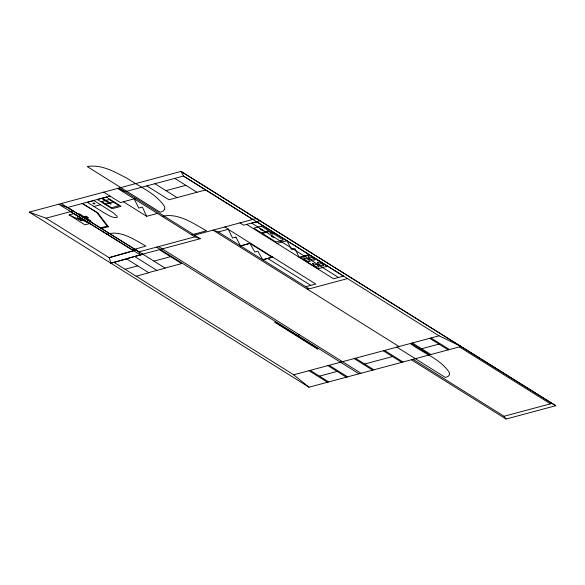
<?xml version="1.0" encoding="UTF-8"?>
<svg xmlns="http://www.w3.org/2000/svg" width="585" height="585" viewBox="0 0 585 585"><rect width="100%" height="100%" fill="white"/><g stroke="black" fill="none" stroke-linecap="round" stroke-linejoin="round"><path stroke-width="0.88" d="M132.4 249.978L145.848 246.051C134.265 239.733 120.883 229.883 107.026 234.212M135.998 249.992L109.139 257.671L46.054 218.19L29.25 212.121L181.036 171.427L555.75 405.712L506.062 419.035L411.357 359.76M110.024 196.085L67.531 207.478L58.727 204.216L140.188 254.819L200.267 238.709L119.23 187.997M46.054 218.19L73.074 210.944L61.249 203.543M93.958 206.498L103.494 212.45C107.611 214.695 111.962 218.03 116.846 217.547L117.278 217.057L117.007 216.15L113.059 212.633L93.936 200.56L87.311 202.337L93.958 206.498L100.583 204.721M104.869 204.194L113.885 201.774M69.11 214.914L73.937 213.627L89.79 223.543L84.964 224.837L69.11 214.914L82.01 220.837L77.176 217.81L89.79 223.543M135.866 198.403L120.371 202.556L103.735 192.151M165.986 190.659L185.876 185.328M79.618 214.885L80.664 214.636M83.757 217.474C85.534 214.732 91.75 218.827 84.759 218.103M88.898 220.691L89.907 220.421M205.664 189.935L168.977 199.77L146.798 185.891M157.482 213.415L146.674 216.318L123.398 201.745M162.177 216.355C178.228 212.56 193.211 223.411 206.549 230.819L191.668 234.812M136.144 250.117L138.938 251.85L140.188 254.819M194.542 235.126L256.31 218.476L260.011 220.786L243.645 225.174L239.945 222.863M200.267 238.709L194.915 236.837L138.938 251.85L67.531 207.478L142.674 254.153L110.909 263.228L109.139 257.671L133.68 250.775L70.558 211.616M399.014 346.547L212.947 230.102L218.3 231.974L228.53 229.225L224.83 226.914M256.756 221.839L251.784 223.17L338.561 277.487M143.003 254.278L126.382 258.738L148.839 272.793L136.137 276.2M110.814 263.17L126.66 258.914M153.928 261.115L170.557 256.661M125.051 269.261L137.753 265.853M240.611 245.934L250.555 243.265L315.761 284.054L305.816 286.723M165.021 268.054L181.642 263.601L159.464 249.722M148.553 272.617L165.182 268.157L142.842 254.175M277.005 243.389L286.95 240.72L291.476 249.451L294.862 248.545L299.147 257.246M262.68 259.725L272.625 257.056M272.734 257.144L262.789 259.813L257.846 251.228L254.863 252.025L249.941 243.433L272.069 257.327M299.184 257.268L309.129 254.599M307.154 289.063L308.814 288.617L218.3 231.974M307.549 289.304L347.541 278.584M297.48 335.307L299.469 334.781M340.39 362.166L342.379 361.632M113.958 262.321L293.677 374.795L439.064 335.812L461.046 346.444L309.012 387.204L29.25 212.121M319.454 376.148L337.121 371.409M364.645 364.024L392.506 356.558M421.617 348.748L438.977 344.097M413.017 359.322L504.021 416.271L552.05 403.394M555.75 405.712L181.036 171.427L183.478 176.056L252.771 219.426M439.064 335.812L183.478 176.056L125.146 191.697L117.57 188.443L194.915 236.837M459.386 346.883L550.397 403.84M256.574 221.708L343.556 276.149L333.611 278.811L246.629 224.377M430.977 337.984L449.455 349.545M174.791 178.388L196.97 192.268M429.734 338.313L448.22 349.881M412.374 342.971L430.86 354.532M411.131 343.3L429.617 354.868M154.901 183.719L177.079 197.598M410.37 343.505C422.999 353.216 440.447 358.78 449.426 372.66L449.455 374.751L448.125 376.367L445.434 377.508L396.879 347.124M267.652 258.394L310.789 285.385M384.506 350.437L402.992 362.005M383.263 350.773L401.749 362.342M355.402 358.247L373.888 369.808M354.159 358.576L372.645 370.144M158.557 246.585L360.982 373.274M156.568 247.119L358.993 373.808M82.558 203.448L97.242 212.633L82.141 203.558M329.121 365.289L347.607 376.857M327.878 365.625L346.364 377.193M85.088 217.123L86.083 217.744M84.766 217.203L79.406 213.854L78.397 214.125L90.075 221.43L91.092 221.159L85.768 217.832M134.689 256.508L156.868 270.387M310.211 370.363L328.69 381.925M308.968 370.693L327.446 382.261M293.677 374.795L309.012 387.204M504.021 416.271L506.062 419.035M134.206 198.849L138.711 208.084L142.389 207.097L146.638 216.289M312.778 263.521L312.624 263.769C313.816 265.648 317.004 267.711 319.11 266.899L316.902 264.8L312.778 263.521M317.421 262.277L317.267 262.526C318.459 264.405 321.64 266.467 323.746 265.656L321.545 263.557L317.421 262.277M303.856 257.934L303.703 258.182C304.887 260.062 308.076 262.124 310.182 261.32L307.981 259.214L303.856 257.934M308.492 256.691L308.339 256.939C309.531 258.819 312.719 260.881 314.825 260.069L312.617 257.97L308.492 256.691M164.743 209.189L163.252 210.995L160.253 212.267L87.26 166.586C101.731 163.99 115.399 172.268 127.742 178.688C140.371 187.28 156.275 193.533 164.699 206.856L164.743 209.189M85.198 216.201L88.211 218.066L85.213 216.194M106.412 197.101L97.381 199.514L112.101 208.721L121.117 206.3L106.404 197.094M103.662 198.922L102.668 199.192L107.845 202.432L108.839 202.161L103.662 198.922M93.914 203.039L92.861 203.317L93.98 204.019L95.033 203.734L93.914 203.039M109.234 199.536L101.717 201.554L111.552 207.704L119.062 205.693L109.234 199.536M108.598 202.41L108.985 203.258L111.187 204.026L108.598 202.41M109.11 202.768L110.587 203.69L109.11 202.768M80.81 215.097L80.167 214.768L80.81 215.097M88.942 220.187L89.41 220.552L88.942 220.187M107.048 226.161L100.459 227.923L101.38 228.501L107.969 226.739L107.048 226.161M261.283 226.124L253.824 228.128L261.217 232.75L268.676 230.753L261.283 226.124M260.04 228.603L260.881 229.744L262.628 230.227L260.04 228.603M260.552 228.962L262.029 229.89L260.552 228.962M235.945 237.122L232.567 238.029L228.282 229.327L250.424 243.184L240.479 245.854L235.945 237.122M269.765 231.448L262.307 233.452L275.981 242.007L283.44 240.011L269.765 231.448M272.091 232.15L269.773 232.771L271.988 234.161L274.306 233.539L272.091 232.15M271.498 235.777L271.886 236.625L274.087 237.393L271.498 235.777M272.01 236.135L273.488 237.064L272.01 236.135M309.538 255.155L300.259 257.641L318.013 268.749L327.293 266.263L309.538 255.155M275.367 322.064L274.701 322.24L317.611 349.091L318.269 348.916L275.367 322.064M97.885 213.035L96.942 212.713L107.545 226.592L108.481 226.914L97.885 213.035"/></g></svg>
